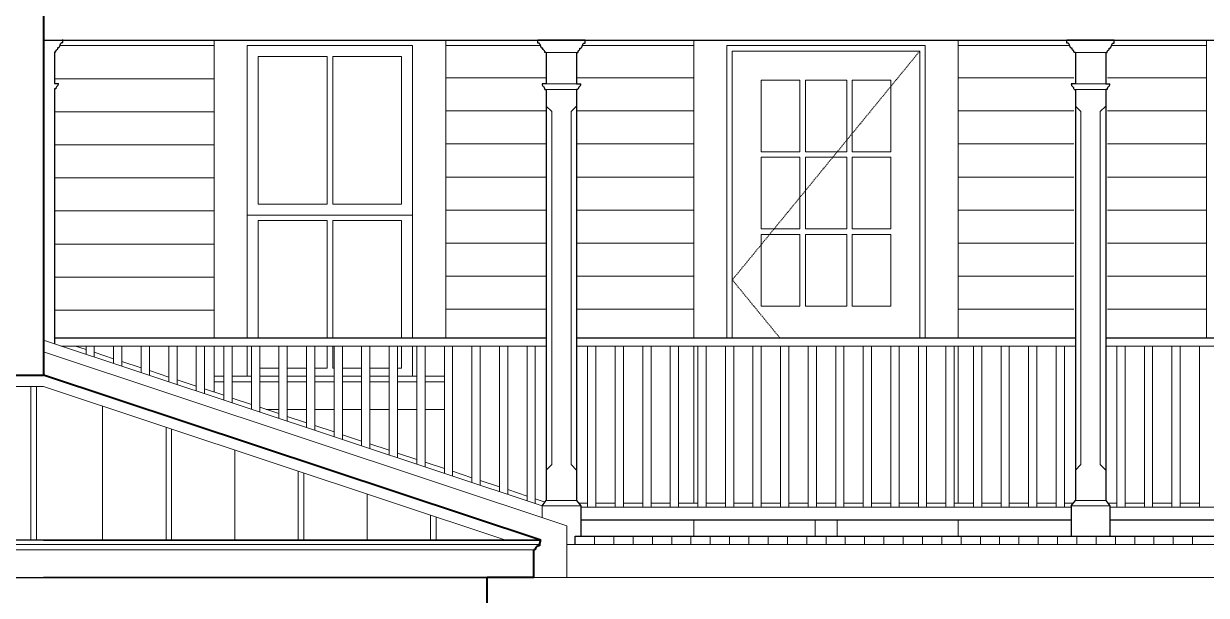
# Model space of a CAD drawing. Header units: inches. Extents: x -4969 to 16721, y 2489 to 24693.
# Drawn here: x 747.9 to 962.5, y 5010.2 to 5113.9 of the extents above; entities that cross this region are included whole.
import ezdxf

# ---------------------------------------------------------------- set-up
doc = ezdxf.new("R2010")
doc.units = ezdxf.units.IN
doc.header["$MEASUREMENT"] = 0
doc.linetypes.add('DASHED2', pattern=[0.375, 0.25, -0.125])
for name, color, linetype, lineweight in [('1', 1, 'Continuous', 9), ('2', 6, 'Continuous', 20), ('3', 3, 'Continuous', 30), ('4', 2, 'Continuous', 40)]:
    doc.layers.add(name, color=color, linetype=linetype, lineweight=lineweight)

msp = doc.modelspace()

# ---------------------------------------------------------------- linework, layer by layer
at = {"layer": '1'}
for p, q in [((754.4915215, 5109.9416121), (782.4739765, 5109.9416121)), ((782.473971, 5110.9416121), (782.4740127, 5056.9416121)), ((824.4739585, 5110.9416121), (824.4739585, 5056.9416121)), ((824.4739585, 5109.9416095), (841.6780009, 5109.9312123)), ((869.4744617, 5109.9312123), (849.2699754, 5109.9312123)), ((869.4744617, 5110.9416121), (869.4744617, 5056.9416121)), ((875.4744617, 5109.9312123), (911.4735149, 5109.9312123)), ((875.4744617, 5109.9312123), (875.4744617, 5056.9416121)), ((911.4735149, 5109.9312123), (911.4735149, 5056.9416121)), ((917.4735149, 5110.9416121), (917.4735149, 5056.9416121)), ((937.6780011, 5109.9312123), (917.4735149, 5109.9312123)), ((945.2699752, 5109.9312123), (962.4739717, 5109.9312123)), ((962.473971, 5110.9416121), (962.4740127, 5056.9416121)), ((790.4739585, 5081.1968133), (790.4739585, 5107.9468133)), ((802.9739585, 5107.9468133), (790.4739585, 5107.9468133)), ((802.9739585, 5081.1968133), (802.9739585, 5107.9468133)), ((816.4739585, 5107.9468133), (803.9739585, 5107.9468133)), ((803.9739585, 5081.1968133), (803.9739585, 5107.9468133)), ((816.4739585, 5081.1968133), (816.4739585, 5107.9468133)), ((753.4739874, 5103.9312045), (782.4739811, 5103.9312045)), ((824.4739585, 5104.0968696), (842.7239881, 5104.0968696)), ((869.4744617, 5104.0968696), (848.2239883, 5104.0968696)), ((881.7239883, 5103.6816857), (888.7239883, 5103.6816857)), ((881.7239883, 5103.6816857), (881.7239883, 5090.6816857)), ((888.7239883, 5103.6816857), (888.7239883, 5090.6816857)), ((889.7239883, 5103.6816857), (897.2239883, 5103.6816857)), ((889.7239883, 5103.6816857), (889.7239883, 5090.6816857)), ((897.2239883, 5103.6816857), (897.2239883, 5090.6816857)), ((898.2239883, 5103.6816857), (905.2239883, 5103.6816857)), ((898.2239883, 5103.6816857), (898.2239883, 5090.6816857)), ((905.2239883, 5103.6816857), (905.2239883, 5090.6816857)), ((938.4348859, 5104.0968696), (917.4735149, 5104.0968696)), ((944.5130904, 5104.0968696), (962.4739763, 5104.0968696)), ((753.4739873, 5097.9416121), (782.4739858, 5097.9416121)), ((824.4739585, 5098.0968696), (842.7239882, 5098.0968696)), ((869.4744617, 5098.0968696), (848.2239882, 5098.0968696)), ((938.4348859, 5098.0968696), (917.4735149, 5098.0968696)), ((944.5130904, 5098.0968696), (962.4739809, 5098.0968696)), ((753.4739873, 5091.9312045), (782.4739904, 5091.9312045)), ((824.4739585, 5092.0968696), (842.7239882, 5092.0968696)), ((869.4744617, 5092.0968696), (848.2239882, 5092.0968696)), ((938.4348859, 5092.0968696), (917.4735149, 5092.0968696)), ((944.5130904, 5092.0968696), (962.4739855, 5092.0968696)), ((881.7239883, 5090.6816857), (888.7239883, 5090.6816857)), ((881.7239883, 5089.6816857), (881.7239883, 5076.6816857)), ((881.7239883, 5089.6816857), (888.7239883, 5089.6816857)), ((888.7239883, 5089.6816857), (888.7239883, 5076.6816857)), ((889.7239883, 5090.6816857), (897.2239883, 5090.6816857)), ((889.7239883, 5089.6816857), (889.7239883, 5076.6816857)), ((889.7239883, 5089.6816857), (897.2239883, 5089.6816857)), ((897.2239883, 5089.6816857), (897.2239883, 5076.6816857)), ((898.2239883, 5090.6816857), (905.2239883, 5090.6816857)), ((898.2239883, 5089.6816857), (905.2239883, 5089.6816857)), ((898.2239883, 5089.6816857), (898.2239883, 5076.6816857)), ((905.2239883, 5089.6816857), (905.2239883, 5076.6816857)), ((753.4739873, 5085.9416121), (782.473995, 5085.9416121)), ((824.4739585, 5086.0968696), (842.7239882, 5086.0968696)), ((869.4744617, 5086.0968696), (848.2239882, 5086.0968696)), ((938.4348859, 5086.0968696), (917.4735149, 5086.0968696)), ((944.5130904, 5086.0968696), (962.4739902, 5086.0968696)), ((790.4739585, 5081.1968133), (802.9739585, 5081.1968133)), ((803.9739585, 5081.1968133), (816.4739585, 5081.1968133)), ((753.4739873, 5079.9416121), (782.4739997, 5079.9416121)), ((824.4739585, 5080.0968696), (842.7239882, 5080.0968696)), ((869.4744617, 5080.0968696), (848.2239882, 5080.0968696)), ((938.4348859, 5080.0968696), (917.4735149, 5080.0968696)), ((944.5130904, 5080.0968696), (962.4739948, 5080.0968696)), ((802.9739585, 5078.1968133), (790.4739585, 5078.1968133)), ((790.4739585, 5056.9416121), (790.4739585, 5078.1968133)), ((802.9739585, 5056.9416121), (802.9739585, 5078.1968133)), ((816.4739585, 5078.1968133), (803.9739585, 5078.1968133)), ((803.9739585, 5056.9416121), (803.9739585, 5078.1968133)), ((816.4739585, 5056.9416121), (816.4739585, 5078.1968133)), ((881.7239883, 5076.6816857), (888.7239883, 5076.6816857)), ((881.7239883, 5075.6816857), (888.7239883, 5075.6816857)), ((881.7239883, 5075.6816857), (881.7239883, 5062.6816857)), ((888.7239883, 5075.6816857), (888.7239883, 5062.6816857)), ((889.7239883, 5076.6816857), (897.2239883, 5076.6816857)), ((889.7239883, 5075.6816857), (897.2239883, 5075.6816857)), ((889.7239883, 5075.6816857), (889.7239883, 5062.6816857)), ((897.2239883, 5075.6816857), (897.2239883, 5062.6816857)), ((898.2239883, 5076.6816857), (905.2239883, 5076.6816857)), ((898.2239883, 5075.6816857), (905.2239883, 5075.6816857)), ((898.2239883, 5075.6816857), (898.2239883, 5062.6816857)), ((905.2239883, 5075.6816857), (905.2239883, 5062.6816857)), ((753.4739873, 5073.9416121), (782.4740043, 5073.9416121)), ((824.4739585, 5074.0968696), (842.7239882, 5074.0968696)), ((869.4744617, 5074.0968696), (848.2239882, 5074.0968696)), ((938.4348859, 5074.0968696), (917.4735149, 5074.0968696)), ((944.5130904, 5074.0968696), (962.4739994, 5074.0968696)), ((753.4739873, 5067.9416121), (782.4740089, 5067.9416121)), ((824.4739585, 5068.0968696), (842.7239882, 5068.0968696)), ((869.4744617, 5068.0968696), (848.2239882, 5068.0968696)), ((938.4348859, 5068.0968696), (917.4735149, 5068.0968696)), ((944.5130904, 5068.0968696), (962.4740041, 5068.0968696)), ((782.4740136, 5061.9356331), (753.4739873, 5061.9313521)), ((824.4739585, 5062.0968696), (842.7239882, 5062.0968696)), ((869.4744617, 5062.0968696), (848.2239882, 5062.0968696)), ((881.7239883, 5062.6816857), (888.7239883, 5062.6816857)), ((889.7239883, 5062.6816857), (897.2239883, 5062.6816857)), ((898.2239883, 5062.6816857), (905.2239883, 5062.6816857)), ((938.4348859, 5062.0968696), (917.4735149, 5062.0968696)), ((944.5130904, 5062.0968696), (962.4740087, 5062.0968696)), ((782.4740138, 5055.4416121), (782.4740181, 5049.95198)), ((802.9739585, 5051.4468133), (802.9739585, 5055.4416121)), ((803.9739585, 5051.4468133), (803.9739585, 5055.4416121)), ((816.4739585, 5051.4468133), (816.4739585, 5055.4416121)), ((869.4744617, 5055.4416121), (869.4744617, 5026.9416121)), ((917.4735149, 5055.4416121), (917.4735149, 5026.9416121)), ((846.4739896, 5022.8392565), (751.4739888, 5054.3906248)), ((790.7239882, 5051.4468133), (794.2239882, 5051.4468133)), ((795.7239882, 5051.4468133), (799.2239882, 5051.4468133)), ((800.7239882, 5051.4468133), (802.9739585, 5051.4468133)), ((803.9739585, 5051.4468133), (804.2239882, 5051.4468133)), ((805.7239882, 5051.4468133), (809.2239882, 5051.4468133)), ((810.7239882, 5051.4468133), (814.2239882, 5051.4468133)), ((815.7239882, 5051.4468133), (816.4739585, 5051.4468133)), ((782.4740181, 5049.95198), (782.4740181, 5047.077267)), ((782.4740181, 5048.95198), (784.2239882, 5048.95198)), ((785.7239882, 5048.95198), (789.2239882, 5048.95198)), ((790.7239882, 5048.95198), (794.2239882, 5048.95198)), ((795.7239882, 5048.95198), (799.2239882, 5048.95198)), ((800.7239882, 5048.95198), (804.2239882, 5048.95198)), ((805.7239882, 5048.95198), (809.2239882, 5048.95198)), ((810.7239882, 5048.95198), (814.2239882, 5048.95198)), ((815.7239882, 5048.95198), (819.2239882, 5048.95198)), ((820.7239882, 5048.95198), (824.2239882, 5048.95198)), ((555.4739892, 5048.0683682), (751.4739904, 5048.0683682)), ((794.2239882, 5043.9416095), (791.9153668, 5043.9416095)), ((799.2239882, 5043.9416095), (795.7239882, 5043.9416095)), ((804.2239882, 5043.9416095), (800.7239882, 5043.9416095)), ((809.2239882, 5043.9416095), (805.7239882, 5043.9416095)), ((814.2239882, 5043.9416095), (810.7239882, 5043.9416095)), ((819.2239882, 5043.9416095), (815.7239882, 5043.9416095)), ((824.2239882, 5043.9416095), (820.7239882, 5043.9416095)), ((841.9739882, 5026.4416121), (841.9739882, 5024.3337955)), ((848.9739882, 5026.1916121), (937.9739882, 5026.1916121)), ((944.9739882, 5026.1916121), (1030.9739883, 5026.1916121)), ((869.4744617, 5023.9416121), (869.4744617, 5020.9416121)), ((917.4735149, 5023.9416121), (917.4735149, 5020.9416121)), ((846.4739896, 5013.4522897), (846.4739896, 5022.8392565)), ((840.9739883, 5019.4522897), (465.4739884, 5019.4522897)), ((751.4739896, 5019.4522897), (841.4739896, 5019.4522897)), ((847.9739883, 5019.4416121), (846.4739896, 5019.4416121)), ((847.9739883, 5019.4416121), (1038.4739892, 5019.4416121)), ((851.4739883, 5019.4416121), (851.4739883, 5020.9416121)), ((854.9739883, 5019.4416121), (854.9739883, 5020.9416121)), ((858.4739883, 5019.4416121), (858.4739883, 5020.9416121)), ((861.9739883, 5019.4416121), (861.9739883, 5020.9416121)), ((865.4739883, 5019.4416121), (865.4739883, 5020.9416121)), ((868.9739883, 5019.4416121), (868.9739883, 5020.9416121)), ((872.4739883, 5019.4416121), (872.4739883, 5020.9416121)), ((875.9739883, 5019.4416121), (875.9739883, 5020.9416121)), ((879.4739883, 5019.4416121), (879.4739883, 5020.9416121)), ((882.9739883, 5019.4416121), (882.9739883, 5020.9416121)), ((886.4739883, 5019.4416121), (886.4739883, 5020.9416121)), ((889.9739883, 5019.4416121), (889.9739883, 5020.9416121)), ((893.4739883, 5019.4416121), (893.4739883, 5020.9416121)), ((896.9739883, 5019.4416121), (896.9739883, 5020.9416121)), ((900.4739883, 5019.4416121), (900.4739883, 5020.9416121)), ((903.9739883, 5019.4416121), (903.9739883, 5020.9416121)), ((907.4739883, 5019.4416121), (907.4739883, 5020.9416121)), ((910.9739883, 5019.4416121), (910.9739883, 5020.9416121)), ((914.4739883, 5019.4416121), (914.4739883, 5020.9416121)), ((917.9739883, 5019.4416121), (917.9739883, 5020.9416121)), ((921.4739883, 5019.4416121), (921.4739883, 5020.9416121)), ((924.9739883, 5019.4416121), (924.9739883, 5020.9416121)), ((928.4739883, 5019.4416121), (928.4739883, 5020.9416121)), ((931.9739883, 5019.4416121), (931.9739883, 5020.9416121)), ((935.4739883, 5019.4416121), (935.4739883, 5020.9416121)), ((938.9739883, 5019.4416121), (938.9739883, 5020.9416121)), ((942.4739883, 5019.4416121), (942.4739883, 5020.9416121)), ((945.9739883, 5019.4416121), (945.9739883, 5020.9416121)), ((949.4739883, 5019.4416121), (949.4739883, 5020.9416121)), ((952.9739883, 5019.4416121), (952.9739883, 5020.9416121)), ((956.4739883, 5019.4416121), (956.4739883, 5020.9416121)), ((959.9739883, 5019.4416121), (959.9739883, 5020.9416121)), ((840.4739896, 5018.4522897), (466.4739884, 5018.4522897)), ((751.4739896, 5018.4522897), (840.4739896, 5018.4522897))]:
    msp.add_line(p, q, dxfattribs=at)
at = {"layer": '1', "ltscale": 0.25}
for p, q in [((848.2239882, 5108.6943883), (842.7239884, 5108.6943886)), ((944.2239882, 5108.6943883), (938.7239884, 5108.6943886)), ((848.2239882, 5102.9726012), (842.7239882, 5102.9726012)), ((944.2239882, 5102.9726012), (938.7239882, 5102.9726012)), ((848.2239882, 5101.9726012), (842.7239882, 5101.9726012)), ((944.2239882, 5101.9726012), (938.7239882, 5101.9726012)), ((843.7239882, 5097.9726012), (843.7239882, 5033.9416121)), ((847.2239882, 5097.9726012), (847.2239882, 5033.9416121)), ((939.7239882, 5097.9726012), (939.7239882, 5033.9416121)), ((943.2239882, 5097.9726012), (943.2239882, 5033.9416121)), ((841.9739882, 5026.4416121), (751.4739888, 5056.4984414)), ((843.7239882, 5033.9416121), (842.7239882, 5032.9416121)), ((847.2239882, 5033.9416121), (848.2239882, 5032.9416121)), ((939.7239882, 5033.9416121), (938.7239882, 5032.9416121)), ((943.2239882, 5033.9416121), (944.2239882, 5032.9416121)), ((841.9739882, 5026.4416121), (848.9739882, 5026.4416121)), ((842.7239882, 5027.4416121), (848.2239882, 5027.4416121)), ((937.9739882, 5026.4416121), (944.9739882, 5026.4416121)), ((938.7239882, 5027.4416121), (944.2239882, 5027.4416121))]:
    msp.add_line(p, q, dxfattribs=at)
at = {"layer": '1', "lineweight": 5, "ltscale": 0.25}
for p, q in [((843.7239882, 5097.9726012), (842.7239882, 5098.9726012)), ((848.2239882, 5098.9726012), (847.2239882, 5097.9726012)), ((939.7239882, 5097.9726012), (938.7239882, 5098.9726012)), ((944.2239882, 5098.9726012), (943.2239882, 5097.9726012))]:
    msp.add_line(p, q, dxfattribs=at)
at = {"layer": '1', "lineweight": 5, "ltscale": 0.1}
for p, q in [((784.2239882, 5049.9519784), (782.4740181, 5049.95198)), ((788.4739585, 5049.9519747), (785.7239882, 5049.9519771)), ((818.4739585, 5049.9519483), (819.2239882, 5049.9506559)), ((820.7239882, 5049.9480712), (824.2239882, 5049.9420402))]:
    msp.add_line(p, q, dxfattribs=at)
at = {"layer": '1', "linetype": 'DASHED2', "ltscale": 0.25}
msp.add_lwpolyline([(910.4735149, 5108.9312123), (876.4744617, 5067.4364122), (885.0734492, 5056.9416121)], dxfattribs=at)
at = {"layer": '2'}
for p, q in [((818.4739585, 5109.9476473), (788.4739585, 5109.9459515)), ((788.4739585, 5109.9459555), (788.4739585, 5056.9416121)), ((818.4739585, 5109.947671), (818.4739585, 5056.9416121)), ((876.4744617, 5108.9312123), (910.4735149, 5108.9312123)), ((876.4744617, 5108.9312123), (876.4744617, 5056.9416121)), ((910.4735149, 5108.9312123), (910.4735149, 5056.9416121)), ((818.4739585, 5079.1968133), (788.4739585, 5079.1968133)), ((754.6560628, 5055.4416121), (842.7239882, 5055.4416121)), ((759.2239882, 5054.7990591), (757.289285, 5055.4416121)), ((759.2239882, 5055.4416121), (759.2239882, 5053.9245142)), ((760.7239882, 5055.4416121), (760.7239882, 5053.4263347)), ((764.2239882, 5055.4416121), (764.2239882, 5052.2639159)), ((765.7239882, 5055.4416121), (765.7239882, 5051.7657364)), ((769.2239882, 5055.4416121), (769.2239882, 5050.6033176)), ((770.7239882, 5055.4416121), (770.7239882, 5050.1051381)), ((774.2239882, 5055.4416121), (774.2239882, 5048.9427193)), ((775.7239882, 5055.4416121), (775.7239882, 5048.4445398)), ((779.2239882, 5055.4416121), (779.2239882, 5047.282121)), ((780.7239882, 5055.4416121), (780.7239882, 5046.7839415)), ((784.2239882, 5055.4416121), (784.2239882, 5045.6215226)), ((785.7239882, 5055.4416121), (785.7239882, 5045.1233432)), ((788.4739585, 5055.4416121), (788.4739585, 5049.9519747)), ((789.2239882, 5055.4416121), (789.2239882, 5043.9609243)), ((790.7239882, 5055.4416121), (790.7239882, 5043.4627448)), ((794.2239882, 5055.4416121), (794.2239882, 5042.300326)), ((795.7239882, 5055.4416121), (795.7239882, 5041.8021465)), ((799.2239882, 5055.4416121), (799.2239882, 5040.6397277)), ((800.7239882, 5055.4416121), (800.7239882, 5040.1415482)), ((804.2239882, 5055.4416121), (804.2239882, 5038.9791294)), ((805.7239882, 5055.4416121), (805.7239882, 5038.4809499)), ((809.2239882, 5055.4416121), (809.2239882, 5037.3185311)), ((810.7239882, 5055.4416121), (810.7239882, 5036.8203516)), ((814.2239882, 5055.4416121), (814.2239882, 5035.6579327)), ((815.7239882, 5055.4416121), (815.7239882, 5035.1597533)), ((818.4739585, 5055.4416121), (818.4739585, 5049.9519483)), ((819.2239882, 5055.4416121), (819.2239882, 5033.9973344)), ((820.7239882, 5055.4416121), (820.7239882, 5033.4991549)), ((824.2239882, 5055.4416121), (824.2239882, 5032.3367361)), ((825.7239882, 5055.4416121), (825.7239882, 5031.8385566)), ((829.2239882, 5055.4416121), (829.2239882, 5030.6761378)), ((830.7239882, 5055.4416121), (830.7239882, 5030.1779583)), ((834.2239882, 5055.4416121), (834.2239882, 5029.0155395)), ((835.7239882, 5055.4416121), (835.7239882, 5028.51736)), ((839.2239882, 5055.4416121), (839.2239882, 5027.3549412)), ((840.7239882, 5055.4416121), (840.7239882, 5026.8567617)), ((848.2239882, 5055.4416121), (938.7239882, 5055.4416121)), ((850.2239882, 5055.4416121), (850.2239882, 5026.1916121)), ((851.7239882, 5055.4416121), (851.7239882, 5026.1916121)), ((855.2239882, 5055.4416121), (855.2239882, 5026.1916121)), ((856.7239882, 5055.4416121), (856.7239882, 5026.1916121)), ((860.2239882, 5055.4416121), (860.2239882, 5026.1916121)), ((861.7239882, 5055.4416121), (861.7239882, 5026.1916121)), ((865.2239882, 5055.4416121), (865.2239882, 5026.1916121)), ((866.7239882, 5055.4416121), (866.7239882, 5026.1916121)), ((870.2239882, 5055.4416121), (870.2239882, 5026.1916121)), ((871.7239882, 5055.4416121), (871.7239882, 5026.1916121)), ((875.2239882, 5055.4416121), (875.2239882, 5026.1916121)), ((876.7239882, 5055.4416121), (876.7239882, 5026.1916121)), ((880.2239882, 5055.4416121), (880.2239882, 5026.1916121)), ((881.7239882, 5055.4416121), (881.7239882, 5026.1916121)), ((885.2239882, 5055.4416121), (885.2239882, 5026.1916121)), ((886.7239882, 5055.4416121), (886.7239882, 5026.1916121)), ((890.2239882, 5055.4416121), (890.2239882, 5026.1916121)), ((891.7239882, 5055.4416121), (891.7239882, 5026.1916121)), ((895.2239882, 5055.4416121), (895.2239882, 5026.1916121)), ((896.7239882, 5055.4416121), (896.7239882, 5026.1916121)), ((900.2239882, 5055.4416121), (900.2239882, 5026.1916121)), ((901.7239882, 5055.4416121), (901.7239882, 5026.1916121)), ((905.2239882, 5055.4416121), (905.2239882, 5026.1916121)), ((906.7239882, 5055.4416121), (906.7239882, 5026.1916121)), ((910.2239882, 5055.4416121), (910.2239882, 5026.1916121)), ((911.7239882, 5055.4416121), (911.7239882, 5026.1916121)), ((915.2239882, 5055.4416121), (915.2239882, 5026.1916121)), ((916.7239882, 5055.4416121), (916.7239882, 5026.1916121)), ((920.2239882, 5055.4416121), (920.2239882, 5026.1916121)), ((921.7239882, 5055.4416121), (921.7239882, 5026.1916121)), ((925.2239882, 5055.4416121), (925.2239882, 5026.1916121)), ((926.7239882, 5055.4416121), (926.7239882, 5026.1916121)), ((930.2239882, 5055.4416121), (930.2239882, 5026.1916121)), ((931.7239882, 5055.4416121), (931.7239882, 5026.1916121)), ((935.2239882, 5055.4416121), (935.2239882, 5026.1916121)), ((936.7239882, 5055.4416121), (936.7239882, 5026.1916121)), ((944.2239882, 5055.4416121), (1031.7239883, 5055.4416121)), ((946.2239882, 5055.4416121), (946.2239882, 5026.1916121)), ((947.7239882, 5055.4416121), (947.7239882, 5026.1916121)), ((951.2239882, 5055.4416121), (951.2239882, 5026.1916121)), ((952.7239882, 5055.4416121), (952.7239882, 5026.1916121)), ((956.2239882, 5055.4416121), (956.2239882, 5026.1916121)), ((957.7239882, 5055.4416121), (957.7239882, 5026.1916121)), ((961.2239882, 5055.4416121), (961.2239882, 5026.1916121)), ((764.2239882, 5053.1384608), (760.7239882, 5054.3008796)), ((769.2239882, 5051.4778625), (765.7239882, 5052.6402813)), ((774.2239882, 5049.8172642), (770.7239882, 5050.979683)), ((779.2239882, 5048.1566658), (775.7239882, 5049.3190847)), ((788.4739585, 5049.9519747), (789.2239882, 5049.951974)), ((790.7239882, 5049.9519727), (794.2239882, 5049.9519696)), ((795.7239882, 5049.9519683), (799.2239882, 5049.9519652)), ((800.7239882, 5049.9519639), (804.2239882, 5049.9519608)), ((805.7239882, 5049.9519595), (809.2239882, 5049.9519564)), ((810.7239882, 5049.9519551), (814.2239882, 5049.951952)), ((815.7239882, 5049.9519507), (818.4739585, 5049.9519483)), ((749.2287688, 5020.2022897), (749.2287688, 5048.0683682)), ((750.2287688, 5020.2022897), (750.2287688, 5048.0683682)), ((835.3777195, 5020.2022897), (751.4739896, 5048.0683682)), ((784.2239882, 5046.4960675), (780.7239882, 5047.6584863)), ((789.2239882, 5044.8354692), (785.7239882, 5045.997888)), ((762.2287688, 5044.4964945), (762.2287688, 5020.2022897)), ((794.2239882, 5043.1748709), (790.7239882, 5044.3372897)), ((799.2239882, 5041.5142726), (795.7239882, 5042.6766914)), ((773.7287688, 5020.2022897), (773.7287688, 5040.6771184)), ((774.7287688, 5020.2022897), (774.7287688, 5040.3449987)), ((804.2239882, 5039.8536743), (800.7239882, 5041.0160931)), ((809.2239882, 5038.1930759), (805.7239882, 5039.3554948)), ((786.2287688, 5036.5256226), (786.2287688, 5020.2022897)), ((814.2239882, 5036.5324776), (810.7239882, 5037.6948964)), ((819.2239882, 5034.8718793), (815.7239882, 5036.0342981)), ((824.2239882, 5033.211281), (820.7239882, 5034.3736998)), ((797.7287688, 5020.2022897), (797.7287688, 5032.7062465)), ((798.7287688, 5020.2022897), (798.7287688, 5032.3741268)), ((829.2239882, 5031.5506827), (825.7239882, 5032.7131015)), ((834.2239882, 5029.8900844), (830.7239882, 5031.0525032)), ((810.2287688, 5028.5547507), (810.2287688, 5020.2022897)), ((839.2239882, 5028.229486), (835.7239882, 5029.3919049)), ((842.3489882, 5027.1916121), (840.7239882, 5027.7313065)), ((848.5989882, 5026.9416121), (850.2239882, 5026.9416121)), ((851.7239882, 5026.9416121), (855.2239882, 5026.9416121)), ((856.7239882, 5026.9416121), (860.2239882, 5026.9416121)), ((861.7239882, 5026.9416121), (865.2239882, 5026.9416121)), ((866.7239882, 5026.9416121), (870.2239882, 5026.9416121)), ((871.7239882, 5026.9416121), (875.2239882, 5026.9416121)), ((876.7239882, 5026.9416121), (880.2239882, 5026.9416121)), ((881.7239882, 5026.9416121), (885.2239882, 5026.9416121)), ((886.7239882, 5026.9416121), (890.2239882, 5026.9416121)), ((891.7239882, 5026.9416121), (895.2239882, 5026.9416121)), ((896.7239882, 5026.9416121), (900.2239882, 5026.9416121)), ((901.7239882, 5026.9416121), (905.2239882, 5026.9416121)), ((906.7239882, 5026.9416121), (910.2239882, 5026.9416121)), ((911.7239882, 5026.9416121), (915.2239882, 5026.9416121)), ((916.7239882, 5026.9416121), (920.2239882, 5026.9416121)), ((921.7239882, 5026.9416121), (925.2239882, 5026.9416121)), ((926.7239882, 5026.9416121), (930.2239882, 5026.9416121)), ((931.7239882, 5026.9416121), (935.2239882, 5026.9416121)), ((936.7239882, 5026.9416121), (938.3489882, 5026.9416121)), ((944.5989882, 5026.9416121), (946.2239882, 5026.9416121)), ((947.7239882, 5026.9416121), (951.2239882, 5026.9416121)), ((952.7239882, 5026.9416121), (956.2239882, 5026.9416121)), ((957.7239882, 5026.9416121), (961.2239882, 5026.9416121)), ((821.7287688, 5020.2022897), (821.7287688, 5024.7353746)), ((822.7287688, 5020.2022897), (822.7287688, 5024.4032549)), ((891.4739882, 5023.9416121), (891.4739883, 5020.9416121)), ((895.4739882, 5023.9416121), (895.4739883, 5020.9416121)), ((1037.9739884, 5013.4522897), (840.4739896, 5013.4522897))]:
    msp.add_line(p, q, dxfattribs=at)
at = {"layer": '3'}
for p, q in [((751.4739884, 5110.9416121), (1037.9739885, 5110.9416121)), ((754.0765619, 5109.2879078), (754.0765619, 5109.5479672)), ((755.014197, 5110.4961509), (755.014197, 5111.0666121)), ((841.1837787, 5110.40214), (841.1837787, 5110.9726012)), ((842.1214138, 5109.1938969), (842.1214138, 5109.4539563)), ((848.8265628, 5109.1938969), (848.8265628, 5109.4539563)), ((849.7641979, 5110.40214), (849.7641979, 5110.9726012)), ((937.1837787, 5110.40214), (937.1837787, 5110.9726012)), ((938.1214138, 5109.1938969), (938.1214138, 5109.4539563)), ((944.8265628, 5109.1938969), (944.8265628, 5109.4539563)), ((945.7641979, 5110.40214), (945.7641979, 5110.9726012)), ((753.4739879, 5108.7883992), (753.4739873, 5103.0666121)), ((753.4739873, 5108.7883992), (753.7136654, 5108.7883992)), ((842.7239884, 5108.6943883), (842.4843103, 5108.6943883)), ((842.7239884, 5108.6943886), (842.7239882, 5102.9726012)), ((848.2239887, 5108.6943883), (848.2239882, 5102.9726012)), ((848.2239882, 5108.6943883), (848.4636662, 5108.6943883)), ((938.7239884, 5108.6943883), (938.4843103, 5108.6943883)), ((938.7239884, 5108.6943886), (938.7239882, 5102.9726012)), ((944.2239887, 5108.6943883), (944.2239882, 5102.9726012)), ((944.2239882, 5108.6943883), (944.4636662, 5108.6943883)), ((753.4739873, 5102.0666121), (753.4739873, 5055.8342026)), ((842.7239882, 5101.9726012), (842.7239882, 5027.4416121)), ((848.2239882, 5101.9726012), (848.2239882, 5027.4416121)), ((938.7239882, 5101.9726012), (938.7239882, 5027.4416121)), ((944.2239882, 5101.9726012), (944.2239882, 5027.4416121)), ((753.4739873, 5056.9416121), (842.7239882, 5056.9416121)), ((848.2239882, 5056.9416121), (938.7239882, 5056.9416121)), ((944.2239882, 5056.9416121), (1031.7239883, 5056.9416121)), ((841.9739882, 5026.4416121), (842.7239882, 5027.4416121)), ((848.2239882, 5027.4416121), (848.9739882, 5026.4416121)), ((848.9739882, 5026.4416121), (848.9739882, 5020.9416121)), ((937.9739882, 5026.4416121), (938.7239882, 5027.4416121)), ((937.9739882, 5026.4416121), (937.9739882, 5020.9416121)), ((944.2239882, 5027.4416121), (944.9739882, 5026.4416121)), ((944.9739882, 5026.4416121), (944.9739882, 5020.9416121)), ((848.9739882, 5023.9416121), (937.9739882, 5023.9416121)), ((944.9739882, 5023.9416121), (1030.9739883, 5023.9416121)), ((841.7230794, 5020.2022897), (465.2248986, 5020.2022897)), ((751.4739896, 5020.2022897), (841.7230794, 5020.2022897)), ((847.9739883, 5019.4416121), (847.9739883, 5020.9416121)), ((847.9739883, 5020.9416121), (1039.4739883, 5020.9416121)), ((474.9739884, 5013.4522897), (831.9739896, 5013.4522897)), ((831.9739896, 5013.4522897), (751.4739896, 5013.4522897))]:
    msp.add_line(p, q, dxfattribs=at)
at = {"layer": '3', "lineweight": 5, "ltscale": 0.1}
for p, q in [((841.1837787, 5110.9726012), (849.7641979, 5110.9726012)), ((937.1837787, 5110.9726012), (945.7641979, 5110.9726012))]:
    msp.add_line(p, q, dxfattribs=at)
at = {"layer": '3', "ltscale": 0.25}
for p, q in [((753.4739873, 5103.0666121), (754.2239873, 5103.0666121)), ((842.7239882, 5102.9726012), (841.9739882, 5102.9726012)), ((848.2239882, 5102.9726012), (848.9739882, 5102.9726012)), ((938.7239882, 5102.9726012), (937.9739882, 5102.9726012)), ((944.2239882, 5102.9726012), (944.9739882, 5102.9726012)), ((753.7239873, 5102.0666121), (753.4739873, 5102.0666121)), ((842.4739882, 5101.9726012), (842.7239882, 5101.9726012)), ((848.4739882, 5101.9726012), (848.2239882, 5101.9726012)), ((938.4739882, 5101.9726012), (938.7239882, 5101.9726012)), ((944.4739882, 5101.9726012), (944.2239882, 5101.9726012))]:
    msp.add_line(p, q, dxfattribs=at)
for centre, start, end in [((754.3313918, 5102.0754099), 126.040070411, 180.829827235), ((753.6165829, 5103.0578143), 306.040070411, 0.829827235), ((842.5813926, 5102.9638034), 179.170172765, 233.959929589), ((848.3665837, 5102.9638034), 306.040070411, 0.829827235), ((938.5813926, 5102.9638034), 179.170172765, 233.959929589), ((944.3665837, 5102.9638034), 306.040070411, 0.829827235), ((841.8665837, 5101.981399), 359.170172765, 53.959929589), ((849.0813926, 5101.981399), 126.040070411, 180.829827235), ((937.8665837, 5101.981399), 359.170172765, 53.959929589), ((945.0813926, 5101.981399), 126.040070411, 180.829827235)]:
    msp.add_arc(centre, 0.6074681, start, end, dxfattribs=at)
at = {"layer": '3'}
for points, knots in [([(753.7136654, 5108.7883992), (753.722245, 5108.8416513), (753.7342152, 5108.9128975), (753.7694074, 5109.0074261), (753.8117827, 5109.0825604), (753.8680612, 5109.1548395), (753.9515634, 5109.2221095), (754.0234457, 5109.260031), (754.0765619, 5109.2879078)], [0.00247900774, 0.00247900774, 0.00247900774, 0.00247900774, 0.18928670372, 0.34693325557, 0.48133545366, 0.6000559173, 0.7825047392, 0.98793420962, 0.98793420962, 0.98793420962, 0.98793420962]), ([(754.0765619, 5109.5479672), (754.1489312, 5109.5554202), (754.2211513, 5109.565322), (754.3230934, 5109.6094992), (754.3966988, 5109.6964652), (754.4395542, 5109.8007746), (754.4804945, 5109.9078464), (754.5165163, 5110.0155261), (754.55369, 5110.1236653), (754.5974394, 5110.2323453), (754.6437787, 5110.3330903), (754.7118797, 5110.4128251), (754.7939211, 5110.4640954), (754.8859144, 5110.4928418), (754.9490381, 5110.4955183), (755.014197, 5110.4961509)], [0.01557552425, 0.01557552425, 0.01557552425, 0.01557552425, 0.09130284011, 0.1674336909, 0.24080401046, 0.3221473026, 0.40160414316, 0.47993403118, 0.55878357473, 0.63985997731, 0.72439346972, 0.78854248782, 0.85531718937, 0.92346503952, 0.98678306114, 0.98678306114, 0.98678306114, 0.98678306114]), ([(842.1214138, 5109.4539563), (842.0490445, 5109.4614093), (841.9768244, 5109.471311), (841.8748823, 5109.5154883), (841.8012769, 5109.6024543), (841.7584216, 5109.7067637), (841.7174812, 5109.8138354), (841.6814595, 5109.9215152), (841.6442857, 5110.0296544), (841.6005363, 5110.1383344), (841.554197, 5110.2390794), (841.486096, 5110.3188142), (841.4040546, 5110.3700845), (841.3120613, 5110.3988309), (841.2489377, 5110.4015074), (841.1837787, 5110.40214)], [0.01557552425, 0.01557552425, 0.01557552425, 0.01557552425, 0.09130284011, 0.1674336909, 0.24080401046, 0.3221473026, 0.40160414316, 0.47993403118, 0.55878357473, 0.63985997731, 0.72439346972, 0.78854248782, 0.85531718937, 0.92346503952, 0.98678306114, 0.98678306114, 0.98678306114, 0.98678306114]), ([(842.4843103, 5108.6943883), (842.4757307, 5108.7476403), (842.4637605, 5108.8188866), (842.4285683, 5108.9134152), (842.386193, 5108.9885495), (842.3299145, 5109.0608286), (842.2464123, 5109.1280986), (842.17453, 5109.1660201), (842.1214138, 5109.1938969)], [0.00247900774, 0.00247900774, 0.00247900774, 0.00247900774, 0.18928670372, 0.34693325557, 0.48133545366, 0.6000559173, 0.7825047392, 0.98793420962, 0.98793420962, 0.98793420962, 0.98793420962]), ([(848.4636662, 5108.6943883), (848.4722459, 5108.7476403), (848.4842161, 5108.8188866), (848.5194082, 5108.9134152), (848.5617835, 5108.9885495), (848.618062, 5109.0608286), (848.7015642, 5109.1280986), (848.7734466, 5109.1660201), (848.8265628, 5109.1938969)], [0.00247900774, 0.00247900774, 0.00247900774, 0.00247900774, 0.18928670372, 0.34693325557, 0.48133545366, 0.6000559173, 0.7825047392, 0.98793420962, 0.98793420962, 0.98793420962, 0.98793420962]), ([(848.8265628, 5109.4539563), (848.898932, 5109.4614093), (848.9711521, 5109.471311), (849.0730942, 5109.5154883), (849.1466996, 5109.6024543), (849.189555, 5109.7067637), (849.2304954, 5109.8138354), (849.2665171, 5109.9215152), (849.3036908, 5110.0296544), (849.3474402, 5110.1383344), (849.3937796, 5110.2390794), (849.4618805, 5110.3188142), (849.543922, 5110.3700845), (849.6359152, 5110.3988309), (849.6990389, 5110.4015074), (849.7641979, 5110.40214)], [0.01557552425, 0.01557552425, 0.01557552425, 0.01557552425, 0.09130284011, 0.1674336909, 0.24080401046, 0.3221473026, 0.40160414316, 0.47993403118, 0.55878357473, 0.63985997731, 0.72439346972, 0.78854248782, 0.85531718937, 0.92346503952, 0.98678306114, 0.98678306114, 0.98678306114, 0.98678306114]), ([(938.1214138, 5109.4539563), (938.0490445, 5109.4614093), (937.9768244, 5109.471311), (937.8748823, 5109.5154883), (937.8012769, 5109.6024543), (937.7584216, 5109.7067637), (937.7174812, 5109.8138354), (937.6814595, 5109.9215152), (937.6442857, 5110.0296544), (937.6005363, 5110.1383344), (937.554197, 5110.2390794), (937.486096, 5110.3188142), (937.4040546, 5110.3700845), (937.3120613, 5110.3988309), (937.2489377, 5110.4015074), (937.1837787, 5110.40214)], [0.01557552425, 0.01557552425, 0.01557552425, 0.01557552425, 0.09130284011, 0.1674336909, 0.24080401046, 0.3221473026, 0.40160414316, 0.47993403118, 0.55878357473, 0.63985997731, 0.72439346972, 0.78854248782, 0.85531718937, 0.92346503952, 0.98678306114, 0.98678306114, 0.98678306114, 0.98678306114]), ([(938.4843103, 5108.6943883), (938.4757307, 5108.7476403), (938.4637605, 5108.8188866), (938.4285683, 5108.9134152), (938.386193, 5108.9885495), (938.3299145, 5109.0608286), (938.2464123, 5109.1280986), (938.17453, 5109.1660201), (938.1214138, 5109.1938969)], [0.00247900774, 0.00247900774, 0.00247900774, 0.00247900774, 0.18928670372, 0.34693325557, 0.48133545366, 0.6000559173, 0.7825047392, 0.98793420962, 0.98793420962, 0.98793420962, 0.98793420962]), ([(944.4636662, 5108.6943883), (944.4722459, 5108.7476403), (944.4842161, 5108.8188866), (944.5194082, 5108.9134152), (944.5617835, 5108.9885495), (944.618062, 5109.0608286), (944.7015642, 5109.1280986), (944.7734466, 5109.1660201), (944.8265628, 5109.1938969)], [0.00247900774, 0.00247900774, 0.00247900774, 0.00247900774, 0.18928670372, 0.34693325557, 0.48133545366, 0.6000559173, 0.7825047392, 0.98793420962, 0.98793420962, 0.98793420962, 0.98793420962]), ([(944.8265628, 5109.4539563), (944.898932, 5109.4614093), (944.9711521, 5109.471311), (945.0730942, 5109.5154883), (945.1466996, 5109.6024543), (945.189555, 5109.7067637), (945.2304954, 5109.8138354), (945.2665171, 5109.9215152), (945.3036908, 5110.0296544), (945.3474402, 5110.1383344), (945.3937796, 5110.2390794), (945.4618805, 5110.3188142), (945.543922, 5110.3700845), (945.6359152, 5110.3988309), (945.6990389, 5110.4015074), (945.7641979, 5110.40214)], [0.01557552425, 0.01557552425, 0.01557552425, 0.01557552425, 0.09130284011, 0.1674336909, 0.24080401046, 0.3221473026, 0.40160414316, 0.47993403118, 0.55878357473, 0.63985997731, 0.72439346972, 0.78854248782, 0.85531718937, 0.92346503952, 0.98678306114, 0.98678306114, 0.98678306114, 0.98678306114])]:
    msp.add_open_spline(points, degree=3, knots=knots, dxfattribs=at)
at = {"layer": '4'}
for p, q in [((751.4739883, 5127.9416121), (751.4739888, 5050.175787)), ((555.4739884, 5050.175787), (751.4739896, 5050.175787)), ((841.7230794, 5020.2022897), (751.4739896, 5050.175787)), ((841.4739896, 5019.4522897), (841.7230794, 5020.2022897)), ((841.4739896, 5019.4522897), (841.4739896, 5019.2022897)), ((840.4739896, 5013.4522897), (840.4739896, 5018.4522897)), ((840.7239896, 5018.4522897), (840.4739896, 5018.4522897)), ((831.9739896, 5007.9416121), (831.9739896, 5013.4522897)), ((840.4739896, 5013.4522897), (831.9739896, 5013.4522897))]:
    msp.add_line(p, q, dxfattribs=at)
msp.add_arc((841.4116923, 5018.514587), 0.6905186, 84.823843828, 185.1761549, dxfattribs=at)

doc.saveas('drawing.dxf')
